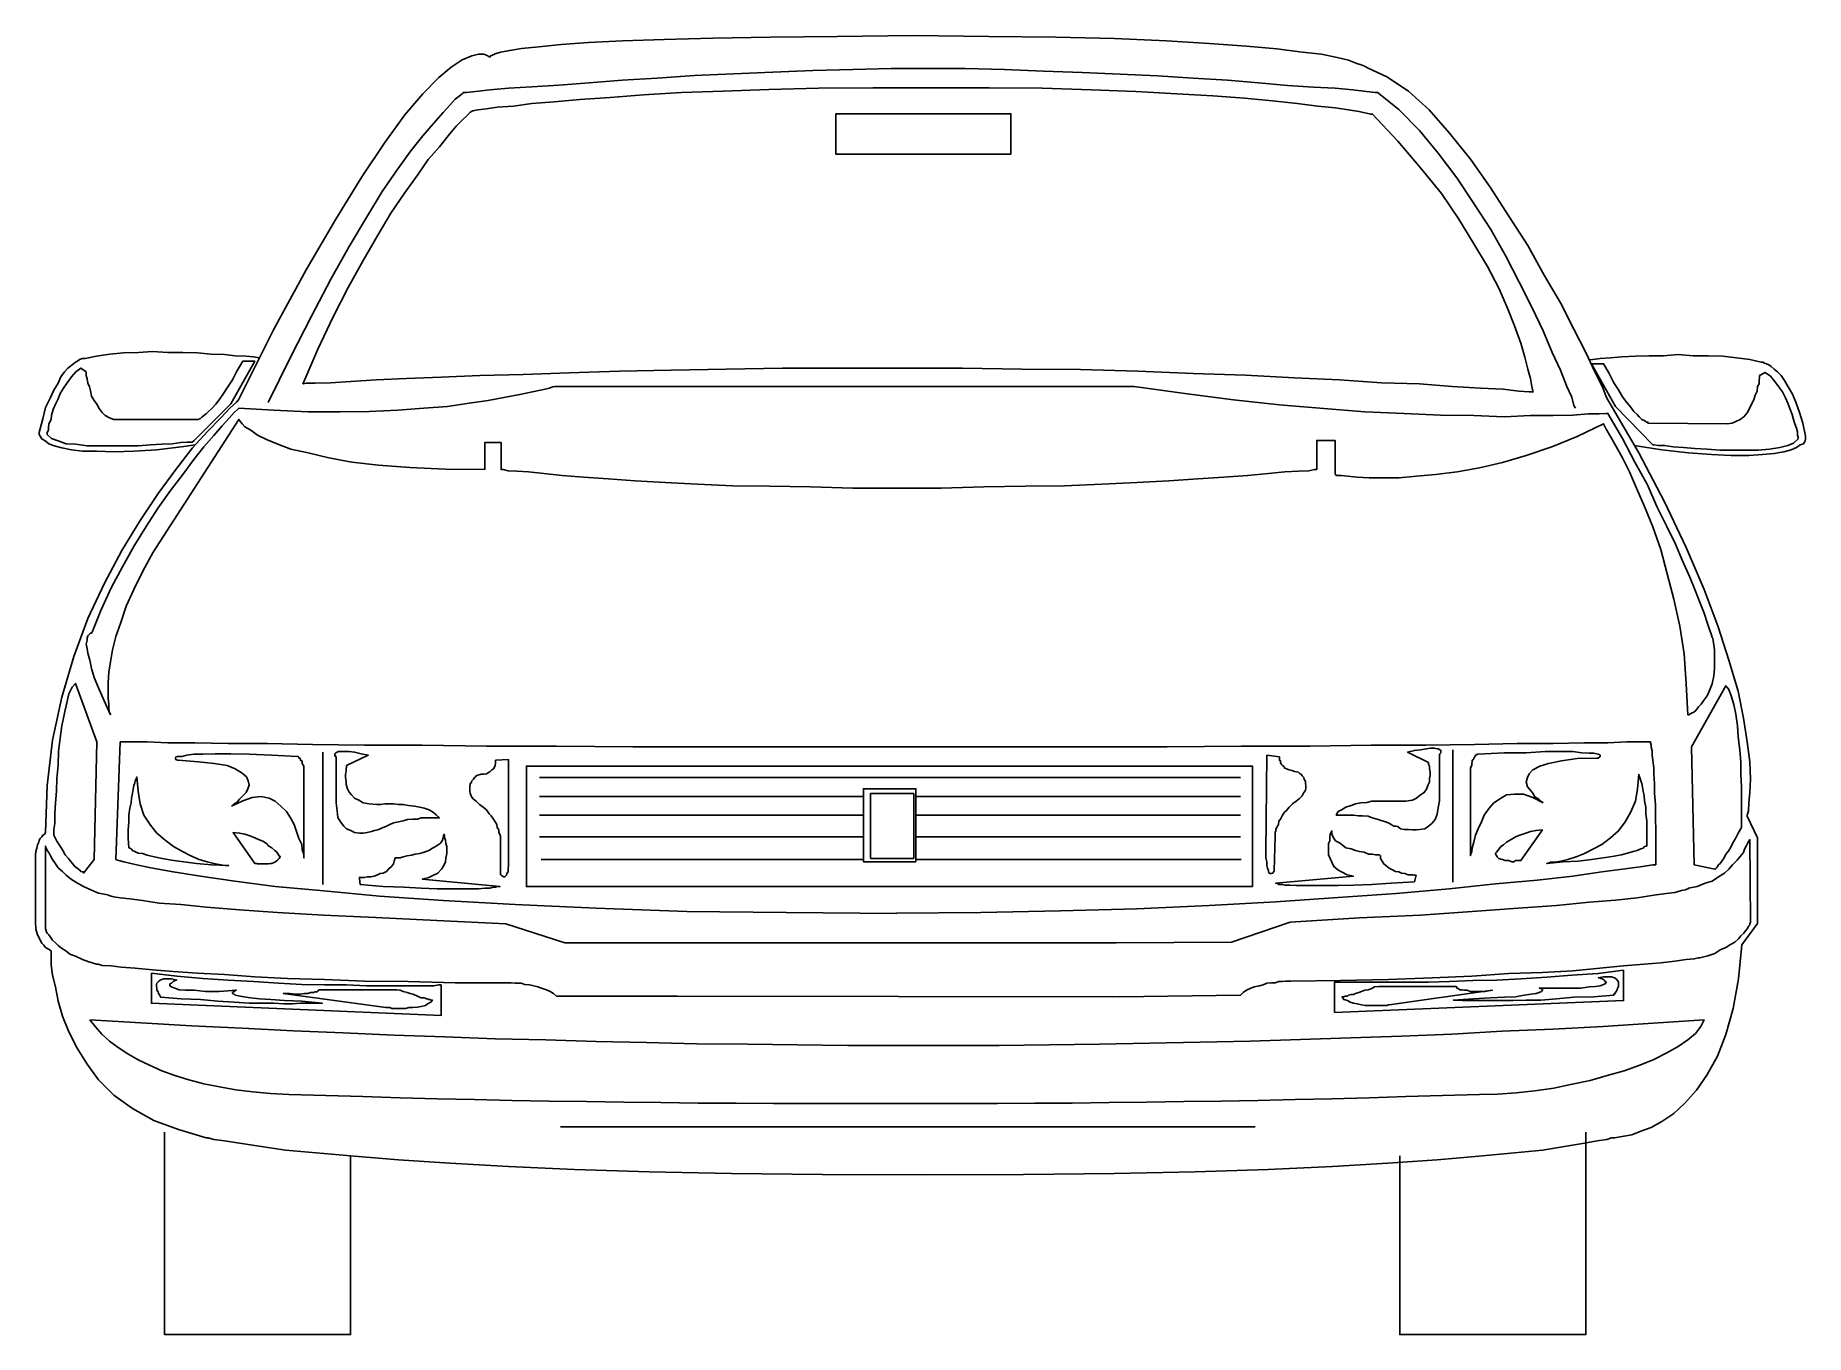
# Model space of a CAD drawing. Extents: x 24602 to 26288, y 18885 to 20122.
import ezdxf

# ---------------------------------------------------------------- set-up
doc = ezdxf.new("R2010")
doc.units = 0
doc.header["$LTSCALE"] = 100
doc.header["$MEASUREMENT"] = 0
doc.layers.add('LX-CAR', color=6, linetype='CONTINUOUS')

msp = doc.modelspace()

# ---------------------------------------------------------------- linework, layer by layer
at = {"layer": 'LX-CAR'}
for points in [[(24795.8, 19775.3), (24793.8, 19773.2), (24787.6, 19767.5), (24778.9, 19758.3), (24766.5, 19745.4), (24752.1, 19729.5), (24736.2, 19708.9), (24719.2, 19686.3), (24702.2, 19660.6), (24684.8, 19631.8), (24668.3, 19600.9), (24652.4, 19567), (24639, 19531), (24627.7, 19492.4), (24618.9, 19451.3), (24613.8, 19408.1), (24612.2, 19363.3), (24612.2, 19363.3), (24611.7, 19362.8), (24611.7, 19362.8), (24611.2, 19361.8), (24610.2, 19361.3), (24609.7, 19360.8), (24608.7, 19359.2), (24607.1, 19357.7), (24606.1, 19356.1), (24605.6, 19354.1), (24604.5, 19351.5), (24604, 19348.4), (24603, 19345.3), (24602.5, 19341.7), (24602.5, 19337.1), (24602.5, 19332.5), (24602.5, 19282.1), (24602.5, 19282.1), (24602.5, 19280.5), (24602.5, 19279.5), (24602.5, 19278), (24602.5, 19275.9), (24603, 19273.9), (24603, 19271.8), (24604, 19268.2), (24604.5, 19266.1), (24606.1, 19263), (24607.1, 19261), (24608.7, 19257.9), (24610.2, 19256.4), (24612.2, 19253.8), (24614.8, 19252.3), (24617.4, 19250.7), (24617.4, 19249.7), (24617.4, 19245.1), (24617.4, 19237.3), (24618.9, 19227.6), (24621.5, 19216.3), (24624.1, 19202.9), (24628.2, 19188.5), (24634.4, 19173.6), (24642.1, 19158.2), (24651.8, 19142.7), (24662.7, 19127.8), (24677, 19113.4), (24695, 19100.6), (24715.1, 19089.2), (24738.7, 19080.5), (24765, 19072.8), (24767, 19072.8), (24772.2, 19071.2), (24782.5, 19069.7), (24796.9, 19067.6), (24815.4, 19064.6), (24840.6, 19060.9), (24869.9, 19058.4), (24906.4, 19055.3), (24948.1, 19051.7), (24996.9, 19048.6), (25053, 19045.5), (25115.7, 19042.4), (25186.7, 19040.4), (25265.3, 19038.8), (25351.7, 19037.8), (25447.4, 19037.3), (25543, 19037.8), (25629.4, 19038.8), (25706.6, 19040.4), (25776, 19042.4), (25837.2, 19045.5), (25890.1, 19048.6), (25937, 19051.7), (25976.5, 19055.3), (26010.5, 19058.4), (26037.2, 19060.9), (26059.9, 19064.6), (26077.3, 19067.6), (26089.2, 19069.7), (26098.4, 19071.2), (26103, 19072.8), (26104.6, 19072.8), (26106.1, 19072.8), (26109.2, 19073.3), (26114.9, 19074.3), (26122.1, 19075.4), (26130.8, 19079), (26140.6, 19082.5), (26150.9, 19088.2), (26162.2, 19095.9), (26172.5, 19105.2), (26183.8, 19118), (26193.6, 19132.4), (26203.8, 19150.4), (26211.6, 19171), (26218.8, 19195.7), (26223.9, 19224), (26227, 19256.4), (26241.9, 19276.9), (26241.9, 19358.2), (26232.1, 19378.8), (26232.1, 19379.8), (26233.2, 19383.9), (26233.7, 19391.6), (26234.7, 19401.4), (26235.2, 19414.2), (26234.7, 19430.7), (26232.1, 19449.7), (26228.5, 19472.4), (26223.4, 19498.1), (26214.6, 19527.4), (26204.4, 19559.3), (26191, 19594.8), (26174, 19634.9), (26153.4, 19678.1), (26128.8, 19724.8), (26099.4, 19775.3), (26097.9, 19778.3), (26094.3, 19787.6), (26087.1, 19802), (26078.4, 19820.5), (26067, 19842.6), (26054.2, 19867.8), (26038.8, 19894), (26023.3, 19922.3), (26005.3, 19950.1), (25987.3, 19977.9), (25968.8, 20004.6), (25948.8, 20029.3), (25929.2, 20051.4), (25909.7, 20069.4), (25889.1, 20082.8), (25870.6, 20091.5), (25869.6, 20092), (25868.5, 20092.6), (25865.5, 20094.1), (25860.3, 20095.6), (25852.6, 20098.7), (25841.8, 20101.3), (25826.9, 20104.4), (25808.4, 20106.4), (25784.2, 20109.5), (25755.4, 20112.1), (25719.9, 20114.7), (25679.3, 20117.2), (25629.9, 20119.3), (25573.9, 20120.8), (25510.1, 20121.4), (25438.1, 20122.4), (25365.6, 20121.4), (25302.4, 20120.8), (25247.4, 20119.8), (25201.1, 20118.3), (25161.5, 20117.2), (25129.1, 20115.7), (25102.9, 20113.6), (25081.8, 20111.6), (25065.3, 20110), (25054, 20108), (25045.3, 20106.4), (25040.1, 20104.9), (25037, 20103.3), (25035.5, 20102.8), (25035.5, 20101.8), (25035.5, 20101.8), (25034.5, 20101.8), (25032.4, 20103.3), (25029.3, 20104.4), (25024.2, 20104.4), (25018, 20102.8), (25008.7, 20099.2), (24998.4, 20092), (24986.6, 20082.2), (24971.2, 20066.8), (24954.2, 20046.8), (24935.2, 20020.5), (24913.1, 19987.6), (24888.4, 19947.5), (24860.1, 19899.2), (24829.3, 19842.1), (24795.8, 19775.3)], [(25452.5, 20091), (25417.1, 20091), (25380.5, 20090), (25342.5, 20088.9), (25304.4, 20087.4), (25266.9, 20085.9), (25229.9, 20084.3), (25194.4, 20081.7), (25161, 20079.7), (25129.6, 20077.1), (25100.8, 20075.1), (25075.1, 20073.5), (25053, 20072), (25035, 20070.4), (25021.6, 20068.9), (25012.9, 20067.9), (25009.8, 20067.9)], [(25879.9, 20067.9), (25877.8, 20067.9), (25869.6, 20068.9), (25856.7, 20070.4), (25839.7, 20072), (25819.2, 20073), (25794.5, 20074.5), (25766.7, 20077.1), (25737.4, 20079.7), (25704.5, 20081.7), (25670.6, 20083.8), (25635.1, 20085.3), (25599.1, 20086.9), (25562.1, 20088.4), (25525, 20090), (25488, 20091), (25452.5, 20091)], [(25455.1, 20072.5), (25399.6, 20072.5), (25348.1, 20072), (25300.8, 20070.9), (25257.1, 20069.4), (25217.5, 20067.9), (25181.5, 20065.8), (25149.6, 20063.2), (25120.8, 20061.2), (25096.2, 20059.1), (25075.1, 20057.6), (25057.6, 20055), (25042.2, 20054), (25031.9, 20052.4), (25023.6, 20051.4), (25019, 20050.4), (25017.5, 20049.9)], [(25875.2, 20047.3), (25873.7, 20047.3), (25869.6, 20048.3), (25862.4, 20049.9), (25852.6, 20051.4), (25839.7, 20053.5), (25823.3, 20055), (25803.7, 20057.6), (25780.1, 20060.1), (25753.4, 20062.7), (25723.5, 20064.8), (25689.1, 20066.8), (25650, 20068.9), (25607.8, 20070.4), (25561, 20072), (25510.6, 20072.5), (25454.6, 20072.5)], [(25009.8, 20067.9), (25009.3, 20067.4), (25007.2, 20065.3), (25002, 20061.7), (24996.9, 20056), (24990.7, 20048.8), (24981.5, 20038.6), (24971.2, 20026.7), (24959.9, 20012.3), (24947, 19994.3), (24932.6, 19973.8), (24917.7, 19949.1), (24901.3, 19921.3), (24883.8, 19890.4), (24865.3, 19855), (24845.2, 19815.9), (24824.1, 19772.7)], [(26068.6, 19767.5), (26067, 19770.1), (26065, 19777.8), (26060.4, 19788.1), (26054.2, 19803.5), (26046.5, 19820.5), (26037.7, 19841.1), (26026.9, 19863.7), (26015.1, 19887.4), (26002.3, 19912), (25987.9, 19937.7), (25971.9, 19962.4), (25955.5, 19986.6), (25938, 20010.3), (25920, 20031.9), (25900.4, 20051.9), (25879.9, 20068.4)], [(25017.5, 20049.9), (25016.5, 20049.3), (25013.9, 20046.3), (25008.7, 20041.6), (25003.1, 20036), (24995.4, 20026.7), (24987.1, 20016.4), (24976.3, 20004.1), (24966.1, 19989.2), (24953.7, 19972.2), (24940.8, 19953.2), (24928.5, 19932.1), (24914.6, 19907.9), (24900.2, 19882.2), (24885.8, 19854.4), (24871.4, 19823.6), (24857, 19790.2)], [(25531.2, 20009.2), (25531.2, 20047.8), (25364.6, 20047.8), (25364.6, 20009.2), (25531.2, 20009.2)], [(26028, 19783), (26028, 19784), (26026.9, 19788.1), (26025.9, 19795.8), (26023.3, 19804.6), (26020.3, 19815.9), (26016.7, 19829.3), (26010.5, 19845.7), (26003.8, 19862.7), (25995.6, 19881.7), (25984.8, 19902.3), (25971.9, 19923.9), (25957.5, 19947.5), (25941.1, 19971.7), (25921, 19996.4), (25899.4, 20021.6), (25875.2, 20047.8)], [(24815.9, 19815.4), (24810.2, 19816.4), (24803, 19816.9), (24792.7, 19817.4), (24782.5, 19818.4), (24769.6, 19819), (24756.8, 19820), (24742.9, 19820.5), (24728.5, 19820.5), (24714.1, 19821.5), (24700.7, 19820.5), (24686.3, 19820), (24673.4, 19819), (24660.6, 19816.9), (24649.8, 19814.8), (24649.8, 19814.8), (24647.7, 19814.8), (24647.2, 19814.8), (24644.6, 19813.8), (24642.6, 19812.3), (24640.5, 19811.2), (24637.5, 19808.7), (24633.3, 19805.6), (24630.3, 19802), (24626.7, 19797.4), (24624.1, 19791.2), (24620, 19784.5), (24616.4, 19776.8), (24612.2, 19768.1), (24609.7, 19757.2), (24606.1, 19744.4), (24606.1, 19744.4), (24606.1, 19743.9), (24606.1, 19742.3), (24607.1, 19740.8), (24608.7, 19738.2), (24611.7, 19736.2), (24615.3, 19733.6), (24620.5, 19731.5), (24627.7, 19729.5), (24636.9, 19727.9), (24647.2, 19726.4), (24660.6, 19726.4), (24677.6, 19725.9), (24696.1, 19726.4), (24718.2, 19727.9), (24743.9, 19731), (24754.7, 19732.6), (24754.7, 19732.6)], [(26124.6, 19732), (26150.9, 19727.9), (26176.1, 19724.8), (26198.2, 19723.3), (26216.7, 19722.3), (26233.7, 19722.3), (26246.5, 19723.3), (26257.8, 19724.3), (26267.1, 19725.9), (26273.8, 19727.9), (26278.9, 19730), (26282.5, 19732.6), (26285.6, 19733.6), (26287.2, 19736.2), (26287.7, 19737.7), (26287.7, 19739.3), (26287.7, 19740.8), (26287.7, 19740.8), (26285.1, 19753.1), (26282, 19763.4), (26278.4, 19773.2), (26275.3, 19780.9), (26271.2, 19787.6), (26267.6, 19793.8), (26264.5, 19798.4), (26260.9, 19802), (26257.8, 19804.6), (26254.8, 19807.1), (26252.7, 19808.7), (26250.6, 19809.7), (26248.1, 19810.2), (26247.5, 19811.2), (26245.5, 19811.2), (26245.5, 19811.2), (26234.7, 19813.8), (26221.8, 19815.4), (26209, 19816.9), (26195.1, 19817.4), (26180.7, 19817.4), (26166.3, 19818.4), (26152.4, 19817.4), (26138.5, 19817.4), (26125.7, 19816.9), (26112.8, 19816.4), (26102, 19815.4), (26092.2, 19814.8), (26085.1, 19813.8), (26081.5, 19813.3), (26081.5, 19813.8)], [(24650.8, 19802), (24650.8, 19802), (24650.8, 19800.5), (24650.8, 19798.4), (24651.8, 19795.3), (24652.4, 19791.2), (24653.9, 19787.6), (24654.9, 19784), (24656, 19778.9), (24658.5, 19774.7), (24661.1, 19771.1), (24663.2, 19767), (24666.2, 19763.4), (24668.8, 19760.3), (24672.9, 19758.3), (24677, 19756.7), (24681.2, 19756.7), (24756.8, 19756.7), (24756.8, 19756.7), (24757.8, 19756.7), (24758.3, 19757.2), (24759.3, 19757.2), (24760.9, 19758.8), (24762.9, 19760.3), (24765, 19761.9), (24767, 19763.9), (24770.6, 19767), (24774.2, 19771.1), (24777.3, 19775.3), (24780.9, 19780.4), (24785.6, 19787.6), (24790.2, 19794.3), (24794.3, 19802.5), (24800, 19812.3), (24811.3, 19812.3), (24788.6, 19771.7), (24753.2, 19736.2), (24751.6, 19735.1), (24747, 19735.1), (24740.8, 19734.6), (24732.6, 19733.6), (24722.8, 19733.1), (24712, 19732.6), (24700.2, 19731.5), (24688.4, 19731.5), (24676, 19731.5), (24663.2, 19731.5), (24651.8, 19731.5), (24641, 19733.1), (24631.8, 19733.6), (24624.1, 19736.2), (24617.9, 19738.7), (24613.8, 19742.3), (24613.8, 19742.9), (24613.8, 19744.4), (24614.8, 19746.5), (24614.8, 19749), (24615.3, 19752.6), (24617.4, 19756.7), (24617.9, 19760.8), (24619.4, 19766), (24621.5, 19771.1), (24624.1, 19776.3), (24626.1, 19781.4), (24629.2, 19786.6), (24632.8, 19791.7), (24636.9, 19797.4), (24641, 19802), (24645.7, 19805.6), (24650.8, 19802)], [(24857.5, 19790.7), (24860.1, 19791.2), (24868.9, 19791.2), (24883.3, 19791.7), (24902.8, 19792.7), (24927, 19794.3), (24955.8, 19795.8), (24988.7, 19796.9), (25025.7, 19798.4), (25066.9, 19799.4), (25110.6, 19801), (25158.4, 19802.5), (25207.8, 19803.5), (25260.2, 19804.6), (25313.7, 19805.6), (25370.3, 19805.6), (25427.9, 19805.6)], [(25427.9, 19805.6), (25484.9, 19805.6), (25541.5, 19804.6), (25597.5, 19804.1), (25652, 19802.5), (25704.5, 19800.5), (25754.4, 19798.9), (25801.2, 19796.3), (25843.9, 19794.3), (25884, 19791.7), (25920, 19790.7), (25951.3, 19788.1), (25978.1, 19786.6), (25999.7, 19785.5), (26014.6, 19783.5), (26024.4, 19783), (26028.5, 19783)], [(26243.9, 19798.4), (26243.9, 19797.9), (26243.9, 19796.3), (26243.4, 19794.3), (26243.4, 19790.7), (26241.9, 19788.1), (26241.4, 19783.5), (26239.8, 19779.9), (26238.3, 19775.3), (26236.2, 19771.1), (26234.2, 19767), (26232.1, 19762.9), (26229, 19759.3), (26225.4, 19756.7), (26221.3, 19754.7), (26217.7, 19753.1), (26213.1, 19752.6), (26138, 19753.1), (26137.5, 19753.1), (26137.5, 19754.2), (26136, 19754.2), (26135.5, 19754.7), (26133.9, 19755.7), (26131.8, 19756.7), (26129.3, 19759.3), (26127.2, 19761.4), (26124.1, 19764.4), (26121, 19768.6), (26117.5, 19772.7), (26113.3, 19778.3), (26109.7, 19785), (26105.1, 19791.7), (26100.5, 19801), (26095.3, 19809.7), (26084, 19809.7), (26106.7, 19769.1), (26142.1, 19732.6), (26143.2, 19732.6), (26147.3, 19732), (26153.4, 19732), (26161.7, 19730.5), (26171.5, 19730), (26182.2, 19729), (26194.1, 19728.4), (26206.4, 19727.4), (26218.2, 19727.4), (26231.1, 19727.4), (26242.4, 19727.4), (26253.2, 19728.4), (26263, 19730), (26270.7, 19732), (26276.3, 19734.1), (26280.5, 19738.2), (26280.5, 19738.2), (26280.5, 19739.8), (26280, 19741.8), (26280, 19744.9), (26278.9, 19748.5), (26277.4, 19752.6), (26276.3, 19756.7), (26274.8, 19761.4), (26272.7, 19767), (26270.7, 19772.2), (26268.6, 19777.3), (26265.6, 19783), (26262, 19788.1), (26258.4, 19792.7), (26254.2, 19797.9), (26249.1, 19801.5), (26243.9, 19798.4)], [(24674, 19475.4), (24674, 19476), (24672.9, 19477.5), (24672.4, 19481.1), (24672.4, 19485.7), (24671.9, 19490.9), (24671.9, 19498.1), (24671.9, 19506.3), (24672.4, 19516.1), (24674, 19525.8), (24676, 19537.2), (24679.1, 19550), (24683.7, 19563.4), (24688.9, 19578.8), (24696.1, 19594.8), (24704.8, 19612.2), (24714.6, 19630.2), (24796.3, 19756.7), (24796.3, 19756.7), (24796.9, 19755.7), (24799.4, 19752.6), (24802, 19749.5), (24807.7, 19746.5), (24813.8, 19741.8), (24822.6, 19737.7), (24833.4, 19733.1), (24845.7, 19728.4), (24862.2, 19724.8), (24881.7, 19720.2), (24903.8, 19716.1), (24929, 19713), (24958.9, 19711), (24992.8, 19709.4), (25030.3, 19708.9), (25030.3, 19734.6), (25045.8, 19734.6), (25045.8, 19708.9), (25047.8, 19708.9), (25052.4, 19707.9), (25060.7, 19707.4), (25072, 19706.9), (25086.4, 19705.3), (25103.9, 19703.2), (25124.4, 19701.7), (25147.6, 19700.2), (25173.3, 19698.1), (25202.1, 19696.6), (25232.9, 19695), (25266.4, 19693.5), (25301.4, 19693), (25340.4, 19692.5), (25380.5, 19691.4), (25422.7, 19691.4), (25464.9, 19691.4), (25505.5, 19692.5), (25545.1, 19693), (25582.1, 19693.5), (25617.6, 19695), (25651, 19696.6), (25681.4, 19698.1), (25709.1, 19700.2), (25733.8, 19701.7), (25756.4, 19703.2), (25776.5, 19705.3), (25791.9, 19706.9), (25804.8, 19707.4), (25814.6, 19707.9), (25820.2, 19708.9), (25822.3, 19708.9), (25822.3, 19736.7), (25839.7, 19736.7), (25839.7, 19704.3), (25841.3, 19703.2), (25845.9, 19703.2), (25851.6, 19702.7), (25860.8, 19701.7), (25872.2, 19701.2), (25886, 19701.2), (25900.9, 19701.2), (25917.4, 19702.7), (25935.4, 19704.3), (25956, 19706.9), (25977.1, 19710.5), (25999.2, 19715.6), (26021.8, 19722.3), (26046, 19730.5), (26070.1, 19740.3), (26095.3, 19752.6), (26095.8, 19751.1), (26097.9, 19747.5), (26102, 19740.3), (26107.2, 19731), (26113.3, 19720.2), (26120, 19706.9), (26126.7, 19691.4), (26134.4, 19673.9), (26142.1, 19654.4), (26149.8, 19632.8), (26156, 19609.7), (26162.2, 19585.5), (26167.9, 19559.8), (26172, 19533.6), (26174, 19504.8), (26175.6, 19475.4), (26176.6, 19475.4), (26177.6, 19476), (26179.2, 19477), (26181.2, 19478), (26183.3, 19479.6), (26185.8, 19483.2), (26188.4, 19485.7), (26191, 19489.8), (26194.1, 19493.4), (26196.1, 19498.6), (26198.7, 19504.8), (26200.3, 19512.5), (26200.8, 19519.7), (26200.8, 19528.9), (26200.8, 19537.2), (26199.2, 19548.5), (26198.7, 19549), (26197.7, 19552.6), (26196.1, 19556.7), (26194.1, 19563.4), (26191, 19572.1), (26187.4, 19581.9), (26182.8, 19593.2), (26177.6, 19606.6), (26170.4, 19622), (26163.7, 19637.9), (26155.5, 19654.9), (26146.2, 19673.9), (26137, 19694.5), (26125.2, 19716.1), (26113.3, 19738.7), (26099.4, 19762.4), (26097.4, 19762.4), (26091.2, 19761.9), (26080.9, 19761.9), (26066, 19760.8), (26047.5, 19760.3), (26025.9, 19760.3), (26000.7, 19759.3), (25971.9, 19760.3), (25940, 19760.8), (25905.6, 19762.4), (25868, 19763.9), (25828.9, 19767), (25786.8, 19770.6), (25743.1, 19775.3), (25696.8, 19781.4), (25648.5, 19788.1), (25097.2, 19788.1), (25095.1, 19787.6), (25091.5, 19786.6), (25084.8, 19785), (25075.6, 19783), (25063.8, 19780.4), (25049.9, 19777.8), (25033.4, 19774.7), (25015.4, 19772.2), (24994.8, 19769.1), (24972.2, 19767.5), (24947.5, 19765.5), (24920.3, 19764.4), (24892.5, 19763.9), (24862.2, 19763.9), (24829.3, 19765.5), (24796.3, 19767.5), (24794.8, 19766), (24791.7, 19763.4), (24787.1, 19757.8), (24780.4, 19750.6), (24772.2, 19741.3), (24762.9, 19730.5), (24753.2, 19718.7), (24742.9, 19704.3), (24731, 19688.9), (24719.2, 19672.4), (24707.9, 19654.9), (24696.6, 19636.4), (24685.3, 19616.3), (24674.5, 19596.3), (24664.7, 19574.7), (24656.5, 19554.1), (24656, 19554.1), (24656, 19553.1), (24654.9, 19553.1), (24654.4, 19552.6), (24652.4, 19550.5), (24651.8, 19548.5), (24651.8, 19546.4), (24650.8, 19542.8), (24651.8, 19538.7), (24652.4, 19534.1), (24654.4, 19527.4), (24656, 19519.7), (24658.5, 19510.9), (24662.7, 19501.1), (24667.8, 19488.8), (24674, 19475.4)], [(24661.1, 19449.7), (24658.5, 19337.6), (24648.2, 19324.8), (24648.2, 19324.8), (24648.2, 19325.8), (24647.2, 19325.8), (24645.7, 19326.3), (24645.2, 19327.3), (24643.6, 19328.4), (24642.1, 19329.4), (24639.5, 19331.5), (24638, 19333.5), (24635.9, 19336.1), (24633.9, 19338.7), (24630.8, 19342.2), (24628.7, 19346.4), (24626.1, 19350.5), (24623, 19355.1), (24620, 19360.8), (24620, 19361.8), (24620, 19366.4), (24621, 19372.1), (24621, 19381.3), (24621.5, 19391.6), (24622.5, 19402.9), (24623, 19414.8), (24624.1, 19427.6), (24624.6, 19440.5), (24626.1, 19453.3), (24627.7, 19465.1), (24630.3, 19477), (24632.3, 19486.8), (24634.4, 19495.5), (24637.5, 19501.7), (24640.5, 19505.3), (24661.1, 19449.7)], [(26179.2, 19445.1), (26181.7, 19332.5), (26201.3, 19328.4), (26201.3, 19328.4), (26201.8, 19328.4), (26201.8, 19328.9), (26202.8, 19329.9), (26203.8, 19330.9), (26204.9, 19332.5), (26206.4, 19334), (26208, 19336.1), (26210, 19339.2), (26211.6, 19342.8), (26214.1, 19345.3), (26216.2, 19348.9), (26218.2, 19353), (26220.8, 19357.7), (26223.4, 19362.8), (26226.5, 19368), (26226.5, 19369.5), (26226.5, 19373.6), (26226.5, 19379.3), (26226.5, 19387), (26226.5, 19396.8), (26226.5, 19407), (26226, 19418.9), (26226, 19430.2), (26224.9, 19442), (26223.4, 19454.4), (26222.9, 19465.1), (26221.3, 19476), (26219.3, 19485.2), (26216.7, 19493.4), (26214.6, 19499.6), (26211.6, 19503.2), (26179.2, 19445.1)], [(24679.1, 19337.6), (24683.2, 19449.7)], [(24683.2, 19449.7), (24686.3, 19449.7), (24695, 19449.7), (24708.9, 19449.7), (24728.5, 19448.7), (24754.2, 19448.7), (24786.1, 19448.2), (24823.1, 19448.2), (24866.3, 19447.2), (24915.7, 19446.6), (24970.7, 19446.6), (25031.9, 19445.6), (25098.7, 19445.6), (25171.2, 19445.1), (25251, 19445.1), (25336.3, 19445.1), (25427.9, 19445.1)], [(25427.9, 19445.1), (25518.3, 19445.1), (25602.2, 19445.1), (25679.8, 19445.1), (25750.8, 19445.6), (25816.1, 19445.6), (25874.2, 19446.6), (25926.1, 19446.6), (25972.4, 19447.2), (26013, 19448.2), (26047.5, 19448.2), (26076.8, 19448.7), (26099.4, 19448.7), (26117.5, 19449.7), (26130.3, 19449.7), (26138, 19449.7), (26140.1, 19449.7)], [(26140.1, 19449.7), (26140.1, 19449.7), (26140.1, 19448.7), (26140.6, 19446.6), (26140.6, 19444.6), (26141.6, 19441), (26141.6, 19436.9), (26142.1, 19432.2), (26143.2, 19425), (26143.2, 19418.9), (26143.7, 19410.1), (26143.7, 19400.4), (26144.7, 19390.1), (26144.7, 19377.7), (26145.2, 19364.4), (26145.2, 19348.9), (26145.2, 19332.5)], [(24789.1, 19388.5), (24790.2, 19389.1), (24791.7, 19390.6), (24794.3, 19392.1), (24796.9, 19395.2), (24800, 19398.3), (24803, 19401.4), (24804.6, 19405), (24806.1, 19408.6), (24805.1, 19412.7), (24803.6, 19416.3), (24799.4, 19419.9), (24792.7, 19424), (24785, 19427.1), (24772.7, 19429.2), (24757.8, 19430.7), (24738.7, 19432.2), (24738.7, 19432.2), (24737.7, 19432.2), (24736.2, 19432.8), (24735.7, 19433.8), (24735.7, 19434.3), (24736.2, 19435.3), (24737.7, 19435.8), (24741.8, 19435.8), (24746.5, 19436.9), (24753.2, 19437.9), (24761.9, 19437.9), (24773.7, 19438.4), (24788.6, 19438.4), (24806.1, 19437.9), (24827.2, 19436.9), (24852.4, 19435.8), (24852.4, 19435.8), (24852.9, 19435.3), (24852.9, 19435.3), (24853.4, 19434.3), (24854.5, 19434.3), (24854.5, 19433.8), (24855, 19432.2), (24856, 19431.7), (24856.5, 19430.7), (24856.5, 19429.2), (24857.5, 19427.6), (24858.1, 19426.6), (24858.1, 19425), (24858.1, 19422.5), (24858.1, 19419.9), (24858.1, 19339.2), (24858.1, 19340.2), (24858.1, 19342.8), (24856.5, 19346.9), (24856, 19352), (24853.4, 19357.7), (24850.9, 19364.4), (24848.8, 19371), (24845.2, 19377.2), (24841.6, 19383.4), (24836, 19388.5), (24830.8, 19393.2), (24825.1, 19396.2), (24817.4, 19397.8), (24808.7, 19396.8), (24800, 19393.7), (24789.1, 19388.5)], [(24876.1, 19439.9), (24876.1, 19314)], [(24898.7, 19427.1), (24898.7, 19427.1), (24898.7, 19425.6), (24898.2, 19424), (24898.2, 19421.5), (24897.7, 19418.9), (24897.7, 19415.8), (24898.2, 19412.2), (24898.2, 19409.1), (24899.7, 19405), (24901.3, 19401.9), (24903.3, 19399.3), (24906.4, 19396.2), (24910.5, 19394.2), (24914.6, 19391.6), (24920.3, 19390.6), (24927.5, 19390.1), (24927.5, 19390.1), (24929, 19390.1), (24931.1, 19390.1), (24935.2, 19390.6), (24938.8, 19390.6), (24943.4, 19390.6), (24948.1, 19390.1), (24952.7, 19390.1), (24957.8, 19389.1), (24963.5, 19388.5), (24968.6, 19387.5), (24972.7, 19386.5), (24977.4, 19384.9), (24981.5, 19382.4), (24984.1, 19380.3), (24987.1, 19377.2), (24986.6, 19377.2), (24985.1, 19377.2), (24983.5, 19377.2), (24980.5, 19377.2), (24977.4, 19377.2), (24974.3, 19377.2), (24969.6, 19377.2), (24966.1, 19376.2), (24961.9, 19376.2), (24956.8, 19375.7), (24952.7, 19374.6), (24948.1, 19373.6), (24943.4, 19372.6), (24939.8, 19371), (24936.2, 19369), (24932.1, 19367.5), (24932.1, 19367.5), (24930.6, 19366.9), (24928.5, 19365.9), (24925.4, 19365.4), (24922.4, 19364.4), (24918.2, 19363.3), (24914.6, 19362.8), (24911, 19362.8), (24906.4, 19363.3), (24902.8, 19365.4), (24898.7, 19366.9), (24896.1, 19369.5), (24893, 19373.6), (24890.5, 19377.7), (24889.9, 19383.9), (24888.9, 19391.6), (24888.9, 19434.8), (24888.9, 19434.8), (24888.4, 19435.3), (24888.4, 19436.3), (24887.4, 19436.3), (24887.4, 19436.9), (24887.4, 19437.9), (24887.4, 19438.4), (24888.4, 19439.4), (24889.9, 19439.9), (24891, 19440.5), (24893.6, 19440.5), (24897.7, 19440.5), (24901.3, 19440.5), (24906.4, 19439.9), (24912.6, 19438.4), (24919.3, 19436.9), (24898.7, 19427.1)], [(25040.6, 19432.2), (25040.6, 19432.2), (25040.6, 19431.7), (25040.6, 19430.7), (25040.6, 19430.2), (25040.6, 19429.2), (25040.1, 19427.6), (25040.1, 19427.1), (25039.6, 19425.6), (25038.6, 19424), (25037, 19423), (25035.5, 19421.5), (25034.5, 19420.9), (25031.9, 19419.4), (25029.3, 19418.9), (25026.7, 19418.9), (25022.6, 19417.8), (25022.6, 19417.8), (25022.1, 19417.3), (25021.6, 19416.3), (25020.6, 19415.8), (25019.5, 19414.2), (25018, 19412.7), (25017.5, 19411.2), (25016.5, 19409.6), (25015.9, 19407), (25015.9, 19405), (25015.9, 19402.9), (25016.5, 19400.9), (25017.5, 19397.3), (25019.5, 19395.2), (25022.1, 19393.2), (25025.2, 19390.1), (25028.8, 19387.5), (25031.9, 19384.9), (25034.5, 19381.3), (25036.5, 19379.3), (25038.6, 19376.2), (25040.1, 19373.6), (25041.7, 19371), (25042.2, 19368), (25043.7, 19365.9), (25043.7, 19363.3), (25044.7, 19361.8), (25045.3, 19359.7), (25045.3, 19359.2), (25045.3, 19357.7), (25045.3, 19357.7), (25045.3, 19356.6), (25045.3, 19323.2), (25045.3, 19323.2), (25045.8, 19323.2), (25045.8, 19322.7), (25046.8, 19321.7), (25047.3, 19321.7), (25048.3, 19321.2), (25048.3, 19321.2), (25049.4, 19321.2), (25049.9, 19321.7), (25050.9, 19322.7), (25051.4, 19324.2), (25052.4, 19325.8), (25052.4, 19328.9), (25053, 19332), (25053, 19336.1), (25053, 19341.2), (25053, 19432.8), (25040.6, 19432.2)], [(25786.8, 19435.3), (25786.8, 19435.3), (25786.8, 19434.3), (25786.8, 19433.8), (25786.8, 19432.8), (25786.8, 19432.2), (25787.8, 19431.7), (25787.8, 19430.2), (25788.3, 19428.6), (25789.4, 19427.6), (25790.9, 19426.1), (25791.9, 19424.5), (25793.5, 19424), (25796, 19423), (25798.6, 19422.5), (25801.2, 19421.5), (25804.8, 19420.9), (25804.8, 19420.9), (25805.8, 19419.9), (25806.3, 19419.4), (25807.3, 19418.9), (25808.4, 19417.3), (25809.9, 19415.8), (25810.4, 19413.7), (25811.5, 19412.2), (25811.5, 19410.1), (25812, 19408.1), (25812, 19406), (25811.5, 19403.4), (25809.9, 19401.4), (25808.4, 19398.3), (25805.8, 19395.7), (25802.7, 19393.2), (25799.1, 19390.6), (25796, 19387.5), (25793.5, 19384.4), (25791.4, 19382.4), (25789.4, 19379.3), (25787.8, 19376.2), (25786.3, 19374.1), (25785.8, 19371), (25784.2, 19368.5), (25783.2, 19366.4), (25783.2, 19364.9), (25782.7, 19363.3), (25782.7, 19361.8), (25782.7, 19361.3), (25782.7, 19360.8), (25782.7, 19359.7), (25781.6, 19327.3), (25781.6, 19326.3), (25781.6, 19326.3), (25781.1, 19325.8), (25781.1, 19325.8), (25780.6, 19324.8), (25779.1, 19324.2), (25778.5, 19324.2), (25778, 19324.2), (25777, 19324.8), (25776.5, 19325.8), (25776.5, 19327.3), (25775.5, 19329.4), (25774.9, 19332), (25774.9, 19335.6), (25773.9, 19339.2), (25773.9, 19344.3), (25774.9, 19436.9), (25786.8, 19435.3)], [(25928.7, 19430.2), (25928.7, 19429.2), (25928.7, 19428.6), (25929.7, 19426.6), (25929.7, 19424), (25930.3, 19420.9), (25930.3, 19417.8), (25929.7, 19414.8), (25929.7, 19411.2), (25928.2, 19408.1), (25926.7, 19404.5), (25924.6, 19401.4), (25921, 19399.3), (25917.4, 19396.2), (25913.3, 19394.2), (25907.1, 19393.2), (25900.4, 19393.2), (25900.4, 19393.2), (25898.9, 19393.2), (25895.8, 19393.2), (25892.7, 19393.2), (25889.1, 19393.2), (25884.5, 19393.2), (25879.9, 19393.2), (25874.7, 19393.2), (25870.1, 19392.1), (25864.4, 19391.6), (25859.3, 19390.6), (25855.2, 19389.1), (25850, 19387.5), (25846.4, 19385.4), (25842.8, 19383.4), (25840.8, 19379.8), (25841.3, 19379.8), (25842.3, 19379.8), (25844.4, 19379.8), (25846.4, 19379.8), (25849.5, 19379.8), (25853.6, 19379.8), (25857.2, 19379.8), (25861.9, 19379.3), (25866, 19379.3), (25871.1, 19378.8), (25875.2, 19377.2), (25879.9, 19376.2), (25884.5, 19374.6), (25888.1, 19373.6), (25891.7, 19372.1), (25895.8, 19369.5), (25895.8, 19369.5), (25897.3, 19369.5), (25899.4, 19369), (25902, 19366.9), (25905.6, 19366.4), (25909.7, 19366.4), (25913.3, 19365.9), (25916.9, 19365.9), (25920.5, 19366.4), (25925.1, 19366.9), (25928.7, 19369.5), (25931.8, 19372.1), (25934.9, 19375.7), (25937, 19380.8), (25938, 19387), (25939, 19393.7), (25939, 19437.9), (25939, 19437.9), (25939.5, 19437.9), (25939.5, 19438.4), (25940.5, 19439.4), (25940.5, 19439.9), (25940.5, 19440.5), (25940.5, 19441.5), (25939.5, 19442), (25938, 19443), (25937, 19443), (25934.4, 19443.6), (25930.3, 19443.6), (25926.7, 19443), (25921, 19442), (25915.3, 19441.5), (25908.7, 19439.9), (25928.7, 19430.2)], [(25951.8, 19442), (25951.8, 19316)], [(26037.7, 19391.6), (26037.7, 19391.6), (26035.7, 19393.2), (26033.6, 19395.2), (26030, 19397.3), (26028, 19400.9), (26024.9, 19404.5), (26022.8, 19407), (26021.8, 19411.7), (26022.8, 19415.8), (26024.4, 19419.4), (26028, 19423), (26034.6, 19426.6), (26042.9, 19429.2), (26055.2, 19431.7), (26070.1, 19433.8), (26089.2, 19434.3), (26089.2, 19434.3), (26090.2, 19434.3), (26091.7, 19435.3), (26092.2, 19435.8), (26092.2, 19436.9), (26091.7, 19437.4), (26090.2, 19437.9), (26086.1, 19438.9), (26081.5, 19438.9), (26074.8, 19439.4), (26066, 19440.5), (26054.2, 19440.5), (26039.8, 19440.5), (26021.8, 19439.4), (26000.7, 19439.4), (25976, 19437.9), (25976, 19437.9), (25976, 19437.9), (25975, 19437.9), (25975, 19437.4), (25974, 19437.4), (25973.5, 19436.9), (25972.9, 19435.8), (25972.9, 19435.3), (25971.9, 19434.3), (25971.4, 19432.8), (25970.4, 19432.2), (25970.4, 19430.7), (25969.9, 19429.2), (25969.9, 19427.1), (25968.8, 19425), (25968.8, 19423), (25968.8, 19341.2), (25968.8, 19342.2), (25969.9, 19345.3), (25970.4, 19348.9), (25971.9, 19354.1), (25973.5, 19360.8), (25976, 19366.9), (25979.1, 19373.6), (25981.7, 19379.8), (25986.3, 19386.5), (25990.9, 19391.6), (25997.1, 19395.7), (26002.8, 19399.3), (26010.5, 19399.8), (26019.2, 19399.8), (26028, 19396.8), (26037.7, 19391.6)], [(24699.2, 19416.3), (24699.2, 19416.3), (24698.6, 19415.8), (24698.6, 19414.8), (24697.6, 19412.7), (24697.1, 19410.6), (24696.1, 19408.1), (24695.6, 19404.5), (24695, 19400.9), (24694, 19396.2), (24693.5, 19391.6), (24692.5, 19386.5), (24691.5, 19379.8), (24691.5, 19373.6), (24690.9, 19365.9), (24690.9, 19357.7), (24691.5, 19348.9), (24691.5, 19348.9), (24691.5, 19348.9), (24692.5, 19348.4), (24693.5, 19347.9), (24695, 19346.4), (24697.1, 19345.3), (24700.2, 19343.8), (24704.3, 19343.3), (24708.9, 19341.7), (24715.6, 19340.2), (24723.3, 19338.7), (24732.1, 19337.1), (24743.9, 19335.6), (24755.7, 19334), (24770.1, 19332.5), (24786.6, 19332), (24786.1, 19332), (24783, 19332), (24778.9, 19332.5), (24772.2, 19334), (24766, 19335.6), (24758.3, 19337.6), (24750.6, 19341.2), (24742.4, 19345.3), (24734.1, 19350), (24725.9, 19356.1), (24718.2, 19362.8), (24712, 19370.5), (24705.8, 19379.8), (24702.2, 19390.6), (24700.2, 19402.9), (24699.2, 19416.3)], [(25761.1, 19311.9), (25761.1, 19426.6), (25069.9, 19426.6), (25069.9, 19311.9), (25761.1, 19311.9)], [(25082.3, 19415.8), (25749.8, 19415.8)], [(26128.8, 19418.9), (26128.8, 19418.9), (26129.3, 19417.8), (26129.3, 19417.3), (26130.3, 19414.8), (26130.8, 19412.7), (26131.8, 19410.1), (26132.4, 19406.5), (26132.9, 19402.9), (26133.9, 19398.3), (26134.4, 19393.7), (26135.5, 19387.5), (26135.5, 19381.3), (26136.5, 19374.6), (26136.5, 19368), (26136.5, 19359.7), (26136.5, 19351.5), (26136.5, 19351.5), (26136.5, 19350.5), (26135.5, 19350.5), (26134.4, 19350), (26132.9, 19348.4), (26130.8, 19347.9), (26127.2, 19346.4), (26123.6, 19345.3), (26118, 19343.8), (26112.3, 19342.2), (26103.6, 19340.7), (26094.8, 19339.2), (26084, 19337.6), (26071.2, 19336.1), (26056.8, 19335.6), (26041.3, 19334), (26041.8, 19334), (26044.9, 19335.1), (26049.1, 19335.1), (26054.7, 19336.1), (26061.4, 19337.6), (26069.1, 19340.2), (26077.3, 19343.3), (26085.6, 19347.9), (26093.8, 19352), (26102, 19358.2), (26109.7, 19364.9), (26115.9, 19373.6), (26121, 19382.4), (26125.7, 19393.2), (26127.7, 19405), (26128.8, 19418.9)], [(25082.3, 19397.8), (25390.8, 19397.8)], [(25440.7, 19335.6), (25440.7, 19405), (25390.8, 19405), (25390.8, 19335.6), (25440.7, 19335.6)], [(25438.6, 19338.7), (25438.6, 19400.4), (25397.5, 19400.4), (25397.5, 19338.7), (25438.6, 19338.7)], [(25440.7, 19397.8), (25749.8, 19397.8)], [(25082.3, 19379.8), (25390.8, 19379.8)], [(25440.7, 19379.8), (25749.8, 19379.8)], [(24835.4, 19340.2), (24835.4, 19340.7), (24834.4, 19341.2), (24833.9, 19342.2), (24832.9, 19343.8), (24831.8, 19345.3), (24830.3, 19346.4), (24827.7, 19348.9), (24824.6, 19350.5), (24822.6, 19353), (24819, 19355.1), (24814.9, 19356.6), (24811.3, 19358.2), (24806.6, 19360.3), (24802, 19361.8), (24796.9, 19362.8), (24790.7, 19363.3), (24811.3, 19334), (24811.3, 19334), (24811.8, 19334), (24813.3, 19334), (24813.8, 19333.5), (24815.9, 19333.5), (24817.9, 19333.5), (24819.5, 19333.5), (24821.5, 19333.5), (24824.1, 19333.5), (24826.2, 19334), (24827.7, 19334), (24830.3, 19335.1), (24831.8, 19336.1), (24832.9, 19337.1), (24834.4, 19338.7), (24835.4, 19340.2)], [(25916.9, 19322.7), (25915.9, 19322.7), (25915.3, 19322.7), (25913.8, 19323.2), (25911.8, 19323.2), (25909.2, 19323.2), (25906.1, 19324.2), (25903, 19324.8), (25900.4, 19325.8), (25897.3, 19326.3), (25894.3, 19327.8), (25891.2, 19329.4), (25888.1, 19332), (25886, 19333.5), (25884.5, 19336.1), (25883, 19338.7), (25883, 19341.2), (25881.9, 19342.2), (25880.4, 19342.2), (25878.3, 19342.2), (25875.2, 19342.8), (25871.6, 19342.8), (25867.5, 19344.8), (25862.9, 19345.3), (25859.3, 19346.4), (25855.2, 19347.9), (25850, 19348.9), (25846.4, 19351.5), (25843.9, 19353.6), (25840.3, 19355.6), (25838.2, 19358.2), (25836.7, 19361.8), (25836.7, 19364.9), (25836.7, 19364.9), (25836.1, 19363.3), (25835.1, 19361.8), (25834.6, 19359.2), (25834.6, 19355.6), (25833.6, 19353), (25833.6, 19350), (25833.6, 19346.4), (25833.6, 19342.2), (25835.1, 19338.7), (25836.7, 19335.1), (25838.7, 19330.9), (25842.3, 19327.8), (25845.9, 19325.8), (25851.1, 19323.2), (25857.2, 19321.7), (25783.2, 19315), (25783.2, 19315), (25783.7, 19315), (25784.2, 19315), (25786.3, 19314), (25789.4, 19314), (25791.9, 19313.4), (25796.6, 19313.4), (25802.7, 19312.9), (25810.4, 19312.9), (25819.2, 19312.9), (25830, 19312.9), (25842.8, 19312.9), (25857.2, 19313.4), (25874.7, 19314), (25893.2, 19315), (25915.3, 19316.5), (25916.9, 19322.7)], [(25992.5, 19343.3), (25992.5, 19343.3), (25992.5, 19343.8), (25993.5, 19344.8), (25994.6, 19346.4), (25996.1, 19347.9), (25997.6, 19350), (26000.2, 19351.5), (26002.8, 19354.1), (26005.3, 19355.6), (26008.9, 19357.7), (26012, 19359.7), (26016.7, 19361.3), (26021.3, 19362.8), (26025.9, 19364.4), (26031.1, 19365.4), (26037.2, 19365.9), (26016.7, 19336.6), (26016.1, 19336.6), (26015.6, 19336.6), (26014.6, 19336.6), (26013, 19336.6), (26011.5, 19336.6), (26010, 19335.6), (26007.9, 19335.6), (26005.3, 19336.6), (26003.8, 19336.6), (26001.7, 19336.6), (25999.2, 19337.6), (25997.6, 19338.1), (25995.6, 19338.7), (25994, 19340.2), (25993.5, 19341.2), (25992.5, 19343.3)], [(25631.5, 19258.4), (25741, 19258.9), (25797.1, 19278), (25862.9, 19282.1), (25921, 19284.7), (25970.4, 19288.2), (26014.1, 19291.3), (26050.6, 19293.9), (26082, 19297), (26106.7, 19299.1), (26127.2, 19301.1), (26143.2, 19303.7), (26155, 19305.2), (26163.2, 19306.3), (26169.4, 19308.3), (26173, 19308.8), (26175.6, 19309.9), (26176.1, 19309.9), (26176.1, 19310.4), (26184.3, 19311.9), (26192, 19315), (26198.7, 19317), (26204.9, 19321.2), (26210.5, 19324.8), (26214.6, 19328.4), (26218.2, 19332.5), (26222.4, 19337.1), (26225.4, 19340.7), (26228.5, 19344.3), (26229.6, 19347.4), (26231.1, 19350.5), (26232.6, 19353.6), (26233.7, 19355.1), (26234.7, 19356.6), (26234.7, 19356.6), (26235.2, 19278), (26235.2, 19278), (26234.7, 19276.4), (26234.7, 19275.4), (26233.7, 19274.4), (26232.1, 19271.8), (26230.6, 19269.7), (26229, 19267.7), (26226, 19265.1), (26223.9, 19262), (26220.3, 19258.9), (26216.2, 19256.9), (26211.6, 19253.8), (26206.4, 19251.7), (26201.3, 19248.1), (26194.6, 19246.1), (26186.9, 19244), (26185.3, 19244), (26181.7, 19243), (26174, 19242.5), (26163.2, 19240.9), (26149.8, 19239.4), (26133.9, 19237.9), (26114.4, 19236.3), (26091.7, 19234.2), (26066, 19231.7), (26037.2, 19230.1), (26005.3, 19229.1), (25969.9, 19226.5), (25932.3, 19225), (25890.7, 19223.5), (25844.9, 19222.4), (25797.6, 19221.9), (25797.1, 19221.9), (25796, 19221.9), (25794.5, 19221.9), (25792.4, 19221.9), (25789.4, 19221.4), (25786.3, 19221.4), (25782.7, 19220.4), (25779.1, 19220.4), (25774.9, 19219.9), (25771.4, 19218.3), (25767.8, 19217.3), (25762.6, 19216.3), (25759, 19214.7), (25755.4, 19213.2), (25752.3, 19211.1), (25749.8, 19208.5), (25634.6, 19207), (25213.9, 19207.5), (25098.7, 19207.5), (25095.7, 19210.1), (25092.6, 19212.1), (25089, 19213.7), (25084.3, 19215.2), (25080.7, 19216.3), (25077.1, 19217.3), (25073, 19218.3), (25068.4, 19218.8), (25064.8, 19219.9), (25061.7, 19219.9), (25059.1, 19219.9), (25055.5, 19220.4), (25053.5, 19220.4), (25051.9, 19220.4), (25050.4, 19220.4), (25050.4, 19220.4), (25002, 19220.4), (24957.3, 19221.4), (24915.7, 19221.9), (24877.6, 19223.5), (24842.6, 19224.5), (24811.3, 19226), (24782.5, 19228.1), (24756.8, 19229.6), (24733.6, 19231.2), (24714.1, 19232.7), (24697.6, 19234.2), (24684.2, 19235.3), (24674.5, 19236.3), (24666.2, 19236.8), (24662.1, 19237.9), (24660.6, 19237.9), (24653.4, 19240.4), (24647.2, 19242.5), (24640.5, 19245.6), (24635.4, 19247.6), (24631.3, 19250.7), (24627.2, 19253.3), (24624.1, 19255.9), (24621.5, 19258.4), (24618.9, 19261), (24616.9, 19263.6), (24615.3, 19266.1), (24613.8, 19267.7), (24612.8, 19269.2), (24612.8, 19270.3), (24612.2, 19271.3), (24612.2, 19271.3), (24612.2, 19350.5), (24612.2, 19350), (24612.8, 19348.9), (24613.8, 19346.4), (24615.3, 19344.3), (24616.9, 19341.2), (24618.9, 19337.6), (24621.5, 19333.5), (24624.1, 19329.9), (24628.2, 19326.3), (24631.8, 19322.7), (24636.9, 19318.6), (24642.6, 19315), (24648.2, 19311.9), (24655.4, 19308.8), (24662.7, 19305.7), (24671.4, 19304.2), (24671.4, 19304.2), (24671.9, 19303.7), (24674.5, 19302.7), (24677, 19302.1), (24683.2, 19301.1), (24692.5, 19300.1), (24704.3, 19298.5), (24720.3, 19296), (24740.8, 19294.9), (24765.5, 19292.4), (24796.9, 19289.8), (24832.9, 19287.2), (24876.6, 19284.7), (24926.5, 19282.6), (24984.6, 19279.5), (25050.4, 19276.4), (25106.4, 19258.4), (25216, 19258.4), (25631.5, 19258.4)], [(24911, 19319.6), (24911, 19320.6), (24911.5, 19320.6), (24914.1, 19320.6), (24915.7, 19320.6), (24918.7, 19321.2), (24921.8, 19321.2), (24924.9, 19321.7), (24927.5, 19322.7), (24930.6, 19324.2), (24933.7, 19324.8), (24936.7, 19326.3), (24938.8, 19328.9), (24941.4, 19330.9), (24943.4, 19333.5), (24943.9, 19336.1), (24945, 19339.2), (24946, 19339.2), (24947.5, 19339.2), (24949.6, 19339.2), (24952.7, 19340.2), (24956.3, 19341.2), (24960.4, 19341.7), (24964, 19342.8), (24968.6, 19343.3), (24972.7, 19344.8), (24976.9, 19346.4), (24980.5, 19348.4), (24984.1, 19350.5), (24987.7, 19353), (24989.7, 19355.6), (24990.7, 19358.2), (24991.3, 19361.8), (24991.3, 19361.8), (24991.8, 19360.8), (24991.8, 19358.2), (24992.8, 19356.1), (24993.3, 19353), (24994.3, 19350), (24994.3, 19346.9), (24994.3, 19343.3), (24993.3, 19339.2), (24992.8, 19335.6), (24991.3, 19332), (24989.2, 19328.4), (24985.6, 19324.8), (24981.5, 19322.7), (24976.9, 19320.6), (24970.7, 19319.1), (25044.7, 19311.9), (25044.2, 19311.9), (25044.2, 19311.9), (25042.2, 19311.9), (25040.6, 19311.4), (25038.6, 19311.4), (25035, 19310.4), (25030.3, 19310.4), (25024.2, 19309.9), (25017, 19309.9), (25008.7, 19309.9), (24996.9, 19309.9), (24985.1, 19309.9), (24969.6, 19310.4), (24953.2, 19311.4), (24933.7, 19311.9), (24911.5, 19314), (24911, 19319.6)], [(25082.3, 19359.2), (25390.8, 19359.2)], [(25440.7, 19359.2), (25749.8, 19359.2)], [(25422.7, 19286.2), (25317.3, 19287.2), (25222.7, 19288.2), (25136.3, 19291.3), (25059.1, 19294.9), (24990.7, 19298.5), (24930.1, 19302.7), (24877.1, 19307.8), (24830.8, 19311.9), (24792.2, 19317), (24759.8, 19321.7), (24733.6, 19325.8), (24712.5, 19329.9), (24697.6, 19333), (24686.8, 19335.6), (24680.6, 19337.1), (24679.1, 19337.6)], [(25083.8, 19337.6), (25390.8, 19337.6)], [(26145.2, 19332.5), (26142.1, 19332.5), (26132.4, 19330.9), (26115.9, 19328.9), (26093.8, 19325.8), (26066, 19321.7), (26032.1, 19318.1), (25992.5, 19314.5), (25948.3, 19309.9), (25897.9, 19305.2), (25842.8, 19301.6), (25783.2, 19297.5), (25719.9, 19293.9), (25651, 19290.8), (25578.5, 19288.8), (25502.4, 19287.2), (25422.2, 19286.7)], [(25440.7, 19337.6), (25750.3, 19337.6)], [(24713, 19229.6), (24713, 19200.8), (24988.7, 19189), (24988.7, 19218.3), (24986.6, 19218.3), (24981.5, 19217.3), (24973.8, 19217.3), (24963, 19217.3), (24950.1, 19217.3), (24935.2, 19217.3), (24917.7, 19217.3), (24898.7, 19218.3), (24878.1, 19218.3), (24856, 19218.8), (24833.9, 19219.9), (24810.2, 19221.4), (24786.1, 19222.9), (24761.9, 19224.5), (24737.2, 19226.5), (24713, 19229.6)], [(26114.4, 19232.2), (26114.4, 19203.4), (25839.2, 19192.1), (25839.2, 19220.9), (25840.8, 19220.9), (25846.4, 19220.9), (25853.6, 19220.9), (25864.4, 19220.9), (25877.3, 19220.9), (25892.2, 19220.9), (25909.7, 19220.9), (25928.7, 19220.9), (25948.8, 19221.4), (25970.9, 19222.4), (25993.5, 19222.9), (26016.7, 19224), (26041.3, 19225.5), (26065, 19227.6), (26090.2, 19229.1), (26114.4, 19232.2)], [(24737.2, 19222.9), (24737.2, 19222.9), (24735.7, 19222.4), (24735.1, 19222.4), (24733.6, 19221.4), (24732.1, 19219.9), (24730.5, 19219.3), (24730.5, 19218.8), (24730.5, 19217.3), (24732.1, 19216.3), (24735.1, 19215.2), (24739.3, 19213.7), (24745.4, 19213.2), (24753.7, 19213.2), (24764.5, 19212.1), (24777.3, 19212.1), (24793.8, 19213.2), (24792.7, 19213.2), (24792.2, 19212.1), (24791.7, 19212.1), (24790.7, 19211.6), (24790.2, 19211.1), (24790.2, 19210.1), (24791.7, 19209.6), (24792.7, 19208.5), (24795.8, 19208), (24801, 19207), (24807.2, 19206), (24815.9, 19204.9), (24826.7, 19204.4), (24839.6, 19203.4), (24856, 19202.9), (24875.5, 19200.8), (24874.5, 19200.8), (24873, 19200.8), (24870.4, 19200.8), (24866.3, 19200.8), (24861.2, 19200.8), (24855, 19200.8), (24847.3, 19200.3), (24839, 19200.3), (24829.3, 19200.8), (24817.9, 19200.8), (24806.1, 19200.8), (24791.7, 19201.8), (24776.3, 19202.9), (24759.8, 19204.4), (24741.3, 19204.9), (24721.8, 19206.5), (24721.8, 19207), (24721.3, 19207), (24720.8, 19208.5), (24719.7, 19210.1), (24719.2, 19211.6), (24718.2, 19213.2), (24718.2, 19214.7), (24717.7, 19217.3), (24717.7, 19218.8), (24718.2, 19219.9), (24719.7, 19221.4), (24721.3, 19222.9), (24724.4, 19224), (24726.9, 19224), (24732.1, 19224), (24737.2, 19222.9)], [(24872.5, 19213.7), (24872.5, 19213.7), (24872.5, 19213.7), (24872.5, 19213.2), (24871.9, 19213.2), (24870.9, 19212.1), (24870.4, 19211.6), (24868.9, 19211.6), (24867.3, 19211.1), (24864.8, 19211.1), (24861.7, 19210.1), (24858.6, 19210.1), (24854.5, 19209.6), (24849.8, 19209.6), (24844.7, 19210.1), (24838.5, 19210.1), (24936.2, 19196.7), (24936.7, 19196.7), (24937.8, 19196.7), (24939.8, 19196.7), (24941.9, 19195.7), (24945, 19195.7), (24948.1, 19195.7), (24951.1, 19195.7), (24954.7, 19195.7), (24958.3, 19196.7), (24961.9, 19196.7), (24966.1, 19197.2), (24969.6, 19197.7), (24973.8, 19198.8), (24975.8, 19200.3), (24978.9, 19201.8), (24980.5, 19203.9), (24980.5, 19203.9), (24979.9, 19203.9), (24978.9, 19203.9), (24978.4, 19204.4), (24976.9, 19204.4), (24974.3, 19205.4), (24972.7, 19206), (24969.6, 19206), (24967.6, 19207), (24965.5, 19208), (24961.9, 19209.6), (24959.4, 19210.1), (24956.3, 19211.1), (24952.7, 19212.1), (24949.6, 19213.2), (24946.5, 19213.7), (24872.5, 19213.7)], [(25954.9, 19216.8), (25954.9, 19216.8), (25954.9, 19216.8), (25954.9, 19216.3), (25955.5, 19216.3), (25955.5, 19215.2), (25956, 19215.2), (25957, 19214.7), (25958.5, 19213.7), (25960.6, 19213.7), (25963.2, 19213.2), (25965.2, 19213.2), (25968.8, 19212.1), (25972.9, 19212.1), (25977.6, 19212.1), (25982.7, 19212.1), (25989.4, 19213.2), (25891.2, 19199.3), (25890.1, 19199.3), (25889.6, 19198.8), (25887.6, 19198.8), (25885, 19198.8), (25883, 19198.8), (25879.4, 19198.8), (25876.3, 19198.8), (25872.2, 19198.8), (25868.5, 19198.8), (25864.9, 19199.3), (25860.8, 19200.3), (25857.2, 19200.8), (25854.2, 19201.8), (25851.6, 19203.4), (25848, 19204.4), (25846.4, 19207), (25846.4, 19207), (25847.5, 19207), (25848, 19207), (25849.5, 19207.5), (25851.6, 19207.5), (25852.6, 19208.5), (25855.2, 19209.1), (25857.2, 19209.1), (25859.3, 19210.1), (25862.4, 19211.1), (25864.9, 19212.1), (25868, 19213.2), (25871.1, 19213.7), (25874.7, 19214.7), (25877.3, 19216.3), (25881.4, 19216.8), (25954.9, 19216.8)], [(26090.2, 19225), (26090.2, 19225), (26091.7, 19225), (26092.8, 19224.5), (26094.3, 19224), (26095.8, 19222.9), (26096.9, 19221.4), (26097.9, 19220.9), (26096.9, 19219.3), (26095.3, 19218.8), (26092.2, 19217.3), (26087.6, 19216.8), (26081.5, 19216.3), (26073.7, 19215.2), (26062.9, 19215.2), (26050.1, 19215.2), (26034.1, 19215.2), (26034.1, 19215.2), (26034.6, 19215.2), (26035.7, 19214.7), (26036.2, 19214.7), (26037.2, 19213.7), (26037.2, 19213.2), (26036.2, 19212.1), (26034.1, 19211.1), (26031.1, 19210.1), (26026.4, 19209.6), (26019.7, 19208.5), (26011.5, 19207), (26001.2, 19206.5), (25987.3, 19206), (25971.4, 19204.9), (25952.4, 19203.9), (25952.4, 19203.9), (25954.9, 19203.9), (25957, 19203.9), (25961.1, 19203.4), (25966.3, 19203.4), (25971.9, 19203.4), (25979.6, 19203.4), (25988.4, 19203.4), (25997.6, 19203.4), (26008.9, 19203.4), (26021.8, 19203.9), (26035.7, 19203.9), (26050.6, 19204.9), (26067, 19206.5), (26085.6, 19207), (26105.1, 19208.5), (26105.1, 19209.6), (26105.6, 19209.6), (26106.7, 19211.1), (26107.2, 19212.1), (26108.2, 19213.7), (26108.7, 19215.2), (26109.7, 19216.8), (26109.7, 19219.3), (26109.7, 19220.9), (26108.7, 19222.4), (26107.2, 19224), (26105.6, 19225), (26103, 19226), (26100, 19226), (26095.3, 19226), (26090.2, 19225)], [(24654.4, 19184.9), (24702.8, 19182.3), (24751.1, 19179.2), (24799.4, 19177.2), (24847.8, 19174.6), (24895.6, 19172.5), (24943.9, 19170.5), (24992.3, 19168.9), (25040.1, 19166.9), (25088.4, 19165.9), (25136.3, 19164.3), (25184.1, 19163.3), (25231.9, 19162.3), (25280.3, 19161.8), (25328.1, 19161.2), (25375.9, 19160.7), (25423.7, 19160.7), (25471.6, 19160.7), (25519.9, 19160.7), (25567.7, 19161.2), (25615.5, 19161.8), (25663.4, 19162.8), (25711.2, 19163.8), (25759, 19164.8), (25806.8, 19166.4), (25854.7, 19167.9), (25903, 19169.5), (25950.8, 19171.5), (25998.7, 19174.1), (26047, 19176.1), (26094.8, 19178.7), (26142.7, 19181.8), (26191, 19184.9), (26187.9, 19178.7), (26182.8, 19172), (26175.6, 19165.9), (26166.3, 19159.7), (26155.5, 19153.5), (26143.2, 19147.3), (26129.8, 19141.7), (26114.9, 19136.5), (26098.9, 19131.9), (26082.5, 19127.3), (26065.5, 19123.7), (26048, 19120.1), (26030, 19117.5), (26012, 19115.5), (25994.6, 19114.4), (25977.1, 19113.9), (25942.1, 19112.9), (25907.1, 19111.9), (25872.2, 19110.8), (25836.7, 19109.8), (25801.7, 19109.3), (25766.2, 19108.3), (25731.3, 19107.7), (25695.8, 19107.2), (25660.3, 19106.7), (25624.8, 19106.2), (25589.3, 19105.7), (25553.8, 19105.7), (25518.3, 19105.2), (25482.9, 19105.2), (25447.4, 19105.2), (25411.9, 19105.2), (25375.9, 19105.2), (25340.4, 19105.2), (25305, 19105.2), (25269.5, 19105.7), (25233.5, 19105.7), (25198, 19106.2), (25162.5, 19106.7), (25127, 19107.2), (25091.5, 19107.7), (25056, 19108.3), (25020.6, 19109.3), (24985.1, 19109.8), (24949.6, 19110.8), (24914.1, 19111.9), (24879.1, 19112.9), (24843.7, 19113.9), (24826.2, 19114.9), (24809.2, 19116.5), (24793.3, 19118.5), (24777.8, 19121.1), (24762.9, 19124.2), (24748.5, 19127.8), (24735.1, 19131.9), (24722.8, 19136.5), (24711, 19141.7), (24700.2, 19146.8), (24690.4, 19152.5), (24681.2, 19158.7), (24672.9, 19164.8), (24665.7, 19171.5), (24659.6, 19178.2), (24654.4, 19184.9)], [(24725.4, 19078), (24725.4, 18885.3), (24902.5, 18885.3), (24902.5, 19055.6)], [(25102.3, 19083.1), (25763.6, 19083.1)], [(26078.3, 19078), (26078.3, 18885.3), (25901.3, 18885.3), (25901.3, 19055.6)]]:
    msp.add_lwpolyline(points, dxfattribs=at)

doc.saveas('drawing.dxf')
